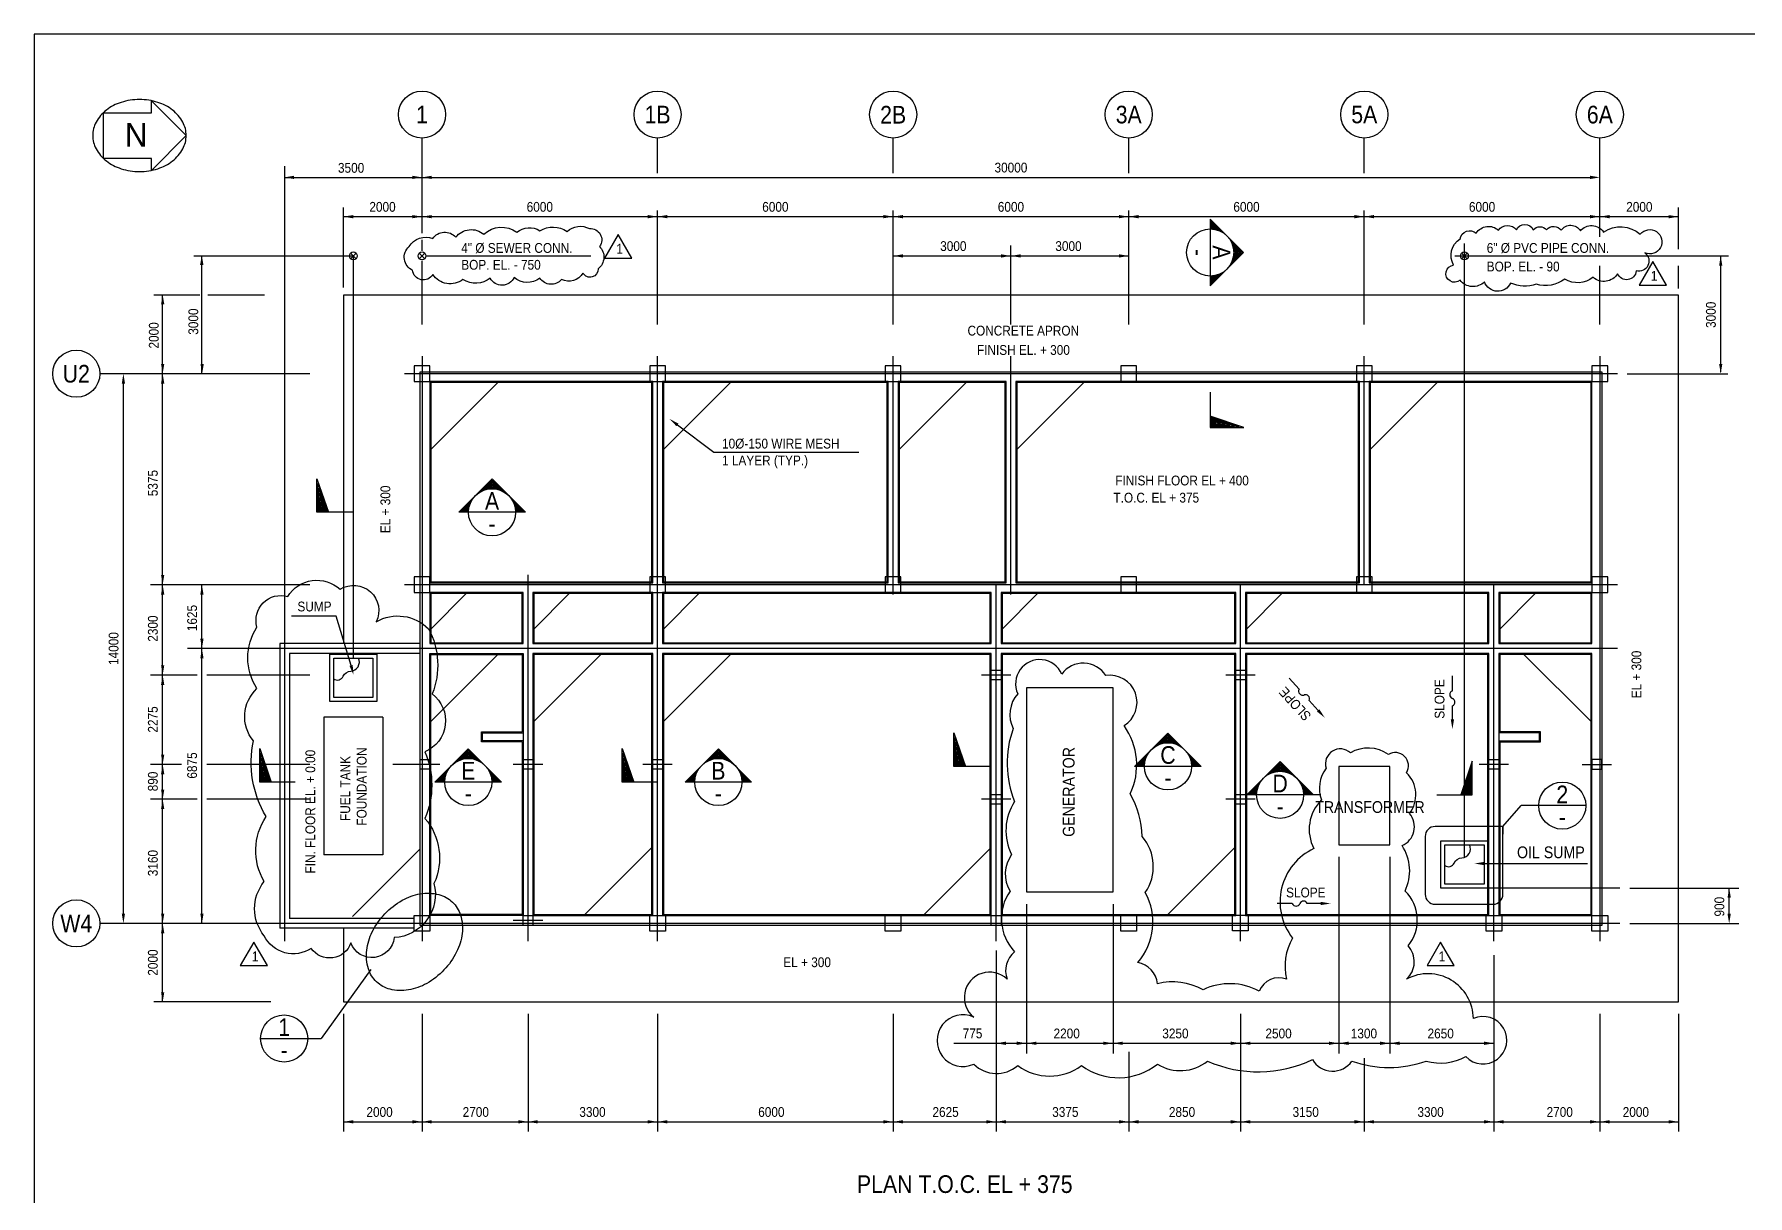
# Model space of a CAD drawing. Extents: x 0 to 83714, y -10 to 58645.
# Drawn here: x 0 to 43643, y 29064 to 58645 of the extents above; entities that cross this region are included whole.
import ezdxf
from ezdxf.enums import TextEntityAlignment as Align

# ---------------------------------------------------------------- set-up
doc = ezdxf.new("R2010")
doc.units = 0
doc.header["$LTSCALE"] = 1000
for name, pattern in [('CENTER', [0]), ('CENTER2', [0]), ('HIDDEN', [0]), ('PHANTOM', [0])]:
    doc.linetypes.add(name, pattern=pattern)
doc.layers.get('0').update_dxf_attribs({"linetype": 'CONTINUOUS'})
for name, color, linetype in [('AS', 4, 'CENTER'), ('BEAM', 6, 'CONTINUOUS'), ('COL', 3, 'CONTINUOUS'), ('DIM', 2, 'CONTINUOUS'), ('DM', 2, 'CONTINUOUS'), ('FORM', 1, 'CONTINUOUS')]:
    doc.layers.add(name, color=color, linetype=linetype)

msp = doc.modelspace()

# ---------------------------------------------------------------- linework, layer by layer
at = {"color": 0}
for p, q in [((29951, 53688), (29951, 52488)), ((8196, 52929), (8055, 53071)), ((8055, 52929), (8196, 53071)), ((9805, 52929), (9946, 53071)), ((9946, 52929), (9805, 53071)), ((36496, 52929), (36355, 53071)), ((36355, 52929), (36496, 53071)), ((12260, 46470), (11060, 46470)), ((32214, 41965), (31960, 42246)), ((36121, 41926), (36121, 42304)), ((32702, 41425), (32471, 41681)), ((36121, 41198), (36121, 41543)), ((29476, 40000), (28276, 40000)), ((11654, 39600), (10454, 39600)), ((18024, 39600), (16824, 39600)), ((32768, 39274), (31132, 39274)), ((37407, 38467), (37876, 39000)), ((39519, 39000), (37876, 39000)), ((32040, 36507), (31661, 36507)), ((32768, 36507), (32423, 36507)), ((8574, 34830), (7307, 33068)), ((5764, 33068), (7307, 33068))]:
    msp.add_line(p, q, dxfattribs=at)
for points in [[(9546, 53240, -0.366119), (10150, 53441, -0.498107), (10736, 53477, -0.430662), (11450, 53551, -0.359657), (12292, 53605, -0.316373), (12878, 53642, -0.294427), (13573, 53624, -0.314509), (14141, 53697, -0.6446), (14397, 53240, -0.453269), (14361, 52672, -0.797616), (13976, 52563, -0.387672), (13427, 52398, -0.504298), (12878, 52435, -0.362205), (12219, 52453, -0.635545), (11615, 52435, -0.322512), (10919, 52398, -0.433258), (10150, 52526, -0.728025), (9637, 52636, -0.542564), (9546, 53240, 2.628645)], [(36315, 53432, -0.58101), (36730, 53580, -0.470685), (37292, 53654, -0.501566), (37751, 53668, -0.608294), (38181, 53668, -0.452356), (38521, 53668, -0.477139), (38891, 53654, -0.550811), (39380, 53639, -0.503234), (39972, 53609, -0.346928), (40905, 53550, -2.050008), (41024, 53077, -0.825507), (40802, 52618, -0.781199), (40328, 52544, -0.464582), (39706, 52455, -0.31683), (38980, 52411, -0.238891), (38255, 52278, -0.183627), (37603, 52307, -0.670215), (36937, 52337, -0.45017), (36315, 52381, -1.354228), (36152, 52766, -0.405826), (36315, 53432, -1.806934)], [(23927, 33614, 1.553703), (23927, 32416, 0.391545), (25049, 32377, 0.327272), (26674, 32377, 0.338076), (28608, 32416, 0.317372), (29885, 32493, 0.219492), (32554, 32532, 0.546171), (33560, 32493, 0.171566), (35456, 32493, 0.198969), (36462, 32609, 1.938318), (36655, 33576, 0.562657), (34953, 34581, 0.41449), (34992, 35431, 0.391419), (34914, 36823, 0.265742), (34837, 37983, 0.508906), (35030, 38795, 0.373898), (34953, 39839, 0.780904), (34489, 40303, 0.297073), (33522, 40342, 0.771225), (32903, 39955, 0.256232), (32786, 39143, 0.330073), (32593, 37906, 0.484146), (32051, 35625, 0.196018), (31897, 34581, 0.410325), (31200, 34272, 0.242431), (29769, 34310, 0.189186), (28608, 34465, 0.334449), (28105, 35006, 0.317767), (28299, 36785, 0.337714), (28221, 38215, 0.126719), (27912, 39298, 0.274162), (27757, 41037, 0.817415), (27293, 42313, 0.523618), (26171, 42352, 1.004657), (25049, 41849, 0.305035), (24933, 40960, 0.185352), (24971, 39104, 0.268604), (24894, 37751, 0.304943), (24855, 36823, 0.356469), (24971, 35277, 0.325394), (24778, 34581, 1.040828), (23927, 33614, -2.818065)]]:
    msp.add_lwpolyline(points, format="xyb", dxfattribs=at)
for points in [[(29951, 52488), (29951, 52239), (30800, 53088), (29951, 53936), (29951, 53688)], [(30253, 53607), (29971, 53888), (29971, 53688)], [(30195, 53636), (29991, 53840), (29991, 53688)], [(30148, 53655), (30011, 53792), (30011, 53688)], [(30107, 53667), (30031, 53743), (30031, 53688)], [(30070, 53676), (30051, 53695), (30051, 53688)], [(30470, 52786), (30772, 53088), (30470, 53389)], [(30500, 52844), (30743, 53088), (30500, 53332)], [(30518, 52891), (30715, 53088), (30518, 53285)], [(30531, 52932), (30687, 53088), (30531, 53244)], [(30539, 52969), (30658, 53088), (30539, 53207)], [(30545, 53003), (30630, 53088), (30545, 53173)], [(30549, 53035), (30602, 53088), (30549, 53141)], [(30551, 53065), (30574, 53088), (30551, 53111)], [(29971, 52488), (29971, 52288), (30253, 52569)], [(29991, 52488), (29991, 52336), (30195, 52540)], [(30011, 52488), (30011, 52384), (30148, 52521)], [(30031, 52488), (30031, 52432), (30107, 52509)], [(30051, 52488), (30051, 52481), (30070, 52500)], [(41876, 34000), (41876, 52000), (7876, 52000), (7876, 43125)], [(29951, 49530), (29951, 48626), (30806, 48626), (29951, 48922)], [(8102, 46470), (7198, 46470), (7198, 47325), (7494, 46470)], [(11060, 46470), (10811, 46470), (11660, 47319), (12508, 46470), (12260, 46470)], [(11358, 46989), (11660, 47290), (11961, 46989)], [(11416, 47018), (11660, 47262), (11903, 47018)], [(11463, 47037), (11660, 47234), (11857, 47037)], [(11504, 47049), (11660, 47205), (11816, 47049)], [(11541, 47058), (11660, 47177), (11779, 47058)], [(11575, 47064), (11660, 47149), (11745, 47064)], [(11060, 46490), (10859, 46490), (11141, 46771)], [(11060, 46510), (10908, 46510), (11111, 46714)], [(11607, 47068), (11660, 47121), (11713, 47068)], [(11637, 47070), (11660, 47092), (11682, 47070)], [(12178, 46771), (12460, 46490), (12260, 46490)], [(12208, 46714), (12412, 46510), (12260, 46510)], [(11060, 46530), (10956, 46530), (11093, 46667)], [(11060, 46550), (11004, 46550), (11080, 46626)], [(11060, 46570), (11053, 46570), (11072, 46589)], [(12226, 46667), (12363, 46530), (12260, 46530)], [(12239, 46626), (12315, 46550), (12260, 46550)], [(12248, 46589), (12267, 46570), (12260, 46570)], [(7376, 41250), (7376, 37750)], [(8876, 41250), (8876, 37750)], [(24328, 40000), (23424, 40000), (23424, 40855), (23719, 40000)], [(28276, 40000), (28027, 40000), (28876, 40849), (29724, 40000), (29476, 40000)], [(28574, 40519), (28876, 40820), (29177, 40519)], [(28632, 40548), (28876, 40792), (29119, 40548)], [(28679, 40567), (28876, 40764), (29073, 40567)], [(28720, 40579), (28876, 40735), (29032, 40579)], [(28757, 40588), (28876, 40707), (28995, 40588)], [(28791, 40594), (28876, 40679), (28961, 40594)], [(28823, 40598), (28876, 40651), (28929, 40598)], [(28853, 40600), (28876, 40622), (28898, 40600)], [(6646, 39600), (5743, 39600), (5743, 40455), (6038, 39600)], [(10454, 39600), (10205, 39600), (11054, 40449), (11903, 39600), (11654, 39600)], [(10752, 40119), (11054, 40420), (11355, 40119)], [(10810, 40148), (11054, 40392), (11298, 40148)], [(10857, 40167), (11054, 40364), (11251, 40167)], [(10898, 40179), (11054, 40335), (11210, 40179)], [(10935, 40188), (11054, 40307), (11173, 40188)], [(10969, 40194), (11054, 40279), (11139, 40194)], [(11001, 40198), (11054, 40251), (11107, 40198)], [(11031, 40200), (11054, 40222), (11077, 40200)], [(15876, 39600), (14972, 39600), (14972, 40455), (15268, 39600)], [(16824, 39600), (16575, 39600), (17424, 40449), (18272, 39600), (18024, 39600)], [(17122, 40119), (17424, 40420), (17725, 40119)], [(17180, 40148), (17424, 40392), (17667, 40148)], [(17227, 40167), (17424, 40364), (17621, 40167)], [(17268, 40179), (17424, 40335), (17580, 40179)], [(17305, 40188), (17424, 40307), (17543, 40188)], [(17339, 40194), (17424, 40279), (17509, 40194)], [(17371, 40198), (17424, 40251), (17477, 40198)], [(17401, 40200), (17424, 40222), (17447, 40200)], [(28276, 40020), (28075, 40020), (28357, 40301)], [(28276, 40040), (28124, 40040), (28327, 40244)], [(28276, 40060), (28172, 40060), (28309, 40197)], [(28276, 40080), (28220, 40080), (28296, 40156)], [(29394, 40301), (29676, 40020), (29476, 40020)], [(29424, 40244), (29628, 40040), (29476, 40040)], [(29442, 40197), (29579, 40060), (29476, 40060)], [(29455, 40156), (29531, 40080), (29476, 40080)], [(10454, 39620), (10254, 39620), (10535, 39901)], [(10454, 39640), (10302, 39640), (10506, 39844)], [(10454, 39660), (10350, 39660), (10487, 39797)], [(10454, 39680), (10399, 39680), (10475, 39756)], [(10454, 39700), (10447, 39700), (10466, 39719)], [(11573, 39901), (11854, 39620), (11654, 39620)], [(11602, 39844), (11806, 39640), (11654, 39640)], [(11621, 39797), (11758, 39660), (11654, 39660)], [(11633, 39756), (11709, 39680), (11654, 39680)], [(11642, 39719), (11661, 39700), (11654, 39700)], [(16824, 39620), (16624, 39620), (16905, 39901)], [(16824, 39640), (16672, 39640), (16876, 39844)], [(16824, 39660), (16720, 39660), (16857, 39797)], [(16824, 39680), (16768, 39680), (16844, 39756)], [(16824, 39700), (16817, 39700), (16836, 39719)], [(17943, 39901), (18224, 39620), (18024, 39620)], [(17972, 39844), (18176, 39640), (18024, 39640)], [(17991, 39797), (18127, 39660), (18024, 39660)], [(18003, 39756), (18079, 39680), (18024, 39680)], [(18012, 39719), (18031, 39700), (18024, 39700)], [(28276, 40100), (28269, 40100), (28288, 40119)], [(29464, 40119), (29483, 40100), (29476, 40100)], [(31132, 39274), (30884, 39274), (31732, 40122), (32581, 39274), (32332, 39274)], [(31431, 39792), (31732, 40094), (32034, 39792)], [(31489, 39822), (31732, 40065), (31976, 39822)], [(31536, 39840), (31732, 40037), (31929, 39840)], [(31576, 39853), (31732, 40009), (31888, 39853)], [(31613, 39862), (31732, 39981), (31851, 39862)], [(31648, 39867), (31732, 39952), (31817, 39867)], [(31680, 39871), (31732, 39924), (31785, 39871)], [(31710, 39873), (31732, 39896), (31755, 39873)], [(35724, 39274), (36628, 39274), (36628, 40128), (36332, 39274)], [(31132, 39294), (30932, 39294), (31214, 39575)], [(31132, 39314), (30981, 39314), (31184, 39517)], [(31132, 39334), (31029, 39334), (31166, 39470)], [(31132, 39354), (31077, 39354), (31153, 39430)], [(31132, 39374), (31125, 39374), (31144, 39393)], [(32251, 39575), (32533, 39294), (32332, 39294)], [(32281, 39517), (32484, 39314), (32332, 39314)], [(32299, 39470), (32436, 39334), (32332, 39334)], [(32312, 39430), (32388, 39354), (32332, 39354)], [(32321, 39393), (32340, 39374), (32332, 39374)], [(7876, 35875), (7876, 34000), (41876, 34000)]]:
    msp.add_lwpolyline(points, dxfattribs=at)
for points in [[(14874, 53547), (14528, 52947), (15221, 52947)], [(41223, 52856), (40877, 52256), (41570, 52256)], [(29971, 48894), (29971, 48646), (30687, 48646)], [(29991, 48866), (29991, 48666), (30568, 48666)], [(30011, 48838), (30011, 48686), (30449, 48686)], [(30031, 48810), (30031, 48706), (30330, 48706)], [(30051, 48782), (30051, 48726), (30211, 48726)], [(30071, 48754), (30071, 48746), (30092, 48746)], [(7466, 46490), (7218, 46490), (7218, 47206)], [(7438, 46510), (7238, 46510), (7238, 47087)], [(7410, 46530), (7258, 46530), (7258, 46968)], [(7382, 46550), (7278, 46550), (7278, 46849)], [(7353, 46570), (7298, 46570), (7298, 46730)], [(7325, 46590), (7318, 46590), (7318, 46611)], [(8726, 42855), (8726, 41655), (7526, 41655), (7526, 42855)], [(8626, 42755), (8626, 41755), (7626, 41755), (7626, 42755)], [(27476, 36800), (27476, 42000), (25276, 42000), (25276, 36800)], [(23691, 40020), (23444, 40020), (23444, 40736)], [(23663, 40040), (23464, 40040), (23464, 40617)], [(6010, 39620), (5763, 39620), (5763, 40336)], [(5982, 39640), (5783, 39640), (5783, 40217)], [(15239, 39620), (14992, 39620), (14992, 40336)], [(15211, 39640), (15012, 39640), (15012, 40217)], [(23635, 40060), (23484, 40060), (23484, 40498)], [(23607, 40080), (23504, 40080), (23504, 40379)], [(23579, 40100), (23524, 40100), (23524, 40260)], [(5954, 39660), (5803, 39660), (5803, 40098)], [(5926, 39680), (5823, 39680), (5823, 39979)], [(5898, 39700), (5843, 39700), (5843, 39860)], [(5870, 39720), (5863, 39720), (5863, 39741)], [(15183, 39660), (15032, 39660), (15032, 40098)], [(15155, 39680), (15052, 39680), (15052, 39979)], [(15127, 39700), (15072, 39700), (15072, 39860)], [(15099, 39720), (15092, 39720), (15092, 39741)], [(23551, 40120), (23544, 40120), (23544, 40141)], [(34526, 38000), (34526, 40000), (33226, 40000), (33226, 38000)], [(36360, 39294), (36608, 39294), (36608, 40009)], [(36388, 39314), (36588, 39314), (36588, 39890)], [(36416, 39334), (36568, 39334), (36568, 39771)], [(36444, 39354), (36548, 39354), (36548, 39652)], [(36472, 39374), (36528, 39374), (36528, 39533)], [(36501, 39394), (36508, 39394), (36508, 39414)], [(37026, 38100), (37026, 36900), (35826, 36900), (35826, 38100)], [(36926, 38000), (36926, 37000), (35926, 37000), (35926, 38000)], [(5590, 35524), (5244, 34924), (5937, 34924)], [(35820, 35524), (35474, 34924), (36166, 34924)]]:
    msp.add_lwpolyline(points, close=True, dxfattribs=at)
for centre, radius in [((9876, 56600), 600), ((15876, 56600), 600), ((21876, 56600), 600), ((27876, 56600), 600), ((33876, 56600), 600), ((39876, 56600), 600), ((29951, 53088), 600), ((8126, 53000), 100), ((9876, 53000), 100), ((36426, 53000), 100), ((1070, 50000), 600), ((11660, 46470), 600), ((28876, 40000), 600), ((11054, 39600), 600), ((17424, 39600), 600), ((31732, 39274), 600), ((38919, 39000), 600), ((1070, 36000), 600), ((6364, 33068), 600)]:
    msp.add_circle(centre, radius, dxfattribs=at)
for centre, radius, start, end in [((32311, 41919), 108, 154.6395, 289.5256), ((36162, 41827), 108, 112.5569, 247.4431), ((32380, 41724), 100, 334.6395, 109.5256), ((36083, 41635), 100, 292.5569, 67.4431), ((32139, 36549), 108, 202.5569, 337.4431), ((32331, 36469), 100, 22.5569, 157.4431)]:
    msp.add_arc(centre, radius, start, end, dxfattribs=at)
for points in [[(32733, 41453), (32671, 41397), (32869, 41239)], [(36163, 41198), (36079, 41198), (36121, 40948)], [(32768, 36549), (32768, 36466), (33018, 36507)]]:
    msp.add_solid(points, dxfattribs=at)
at = {"layer": 'AS', "color": 0}
for p, q in [((6376, 55290), (6376, 35550)), ((36426, 37678), (36426, 53314)), ((9876, 50450), (9876, 35550)), ((15876, 35550), (15876, 50450)), ((21876, 44375), (21876, 50450)), ((24876, 44375), (24876, 50450)), ((33876, 44625), (33876, 50450)), ((39876, 50450), (39876, 35550)), ((40326, 50000), (9426, 50000)), ((40326, 44625), (9426, 44625)), ((12576, 35550), (12576, 44875)), ((24501, 35550), (24501, 44625)), ((30726, 35550), (30726, 44625)), ((37176, 35550), (37176, 44625)), ((40326, 43000), (9426, 43000)), ((40387, 36900), (35826, 36900)), ((40387, 36000), (9426, 36000))]:
    msp.add_line(p, q, dxfattribs=at)
at = {"layer": 'AS', "color": 0, "linetype": 'HIDDEN'}
for p, q in [((8126, 53000), (8126, 42755)), ((24876, 42325), (24126, 42325)), ((31101, 42325), (30351, 42325)), ((9881, 40050), (9131, 40050)), ((10326, 40050), (9576, 40050)), ((12951, 40050), (12201, 40050)), ((16251, 40050), (15501, 40050)), ((37551, 40050), (36801, 40050)), ((39426, 40050), (40176, 40050)), ((24876, 39160), (24126, 39160)), ((31101, 39160), (30351, 39160)), ((12951, 36075), (12201, 36075))]:
    msp.add_line(p, q, dxfattribs=at)
at = {"layer": 'AS', "color": 0, "linetype": 'CONTINUOUS'}
for p, q in [((6251, 43125), (6251, 35875)), ((6501, 42875), (6501, 36125))]:
    msp.add_line(p, q, dxfattribs=at)
at = {"layer": 'BEAM', "color": 0}
for points in [[(9826, 50050), (39926, 50050), (39926, 35950), (9826, 35950)], [(15751, 44675), (15751, 49800), (10076, 49800), (10076, 44675)], [(15726, 44700), (15726, 49775), (10101, 49775), (10101, 44700)], [(21751, 44675), (21751, 49800), (16001, 49800), (16001, 44675)], [(21726, 44700), (21726, 49775), (16026, 49775), (16026, 44700)], [(24751, 44675), (24751, 49800), (22001, 49800), (22001, 44675)], [(24726, 44700), (24726, 49775), (22026, 49775), (22026, 44700)], [(33751, 49800), (25001, 49800), (25001, 44675), (33751, 44675)], [(33726, 49775), (25026, 49775), (25026, 44700), (33726, 44700)], [(39676, 49800), (34001, 49800), (34001, 44675), (39676, 44675)], [(39651, 49775), (34026, 49775), (34026, 44700), (39651, 44700)], [(12451, 44425), (10076, 44425), (10076, 43125), (12451, 43125)], [(12426, 44400), (10101, 44400), (10101, 43150), (12426, 43150)], [(15751, 44425), (12701, 44425), (12701, 43125), (15751, 43125)], [(15726, 44400), (12726, 44400), (12726, 43150), (15726, 43150)], [(24376, 44425), (16001, 44425), (16001, 43125), (24376, 43125)], [(24351, 44400), (16026, 44400), (16026, 43150), (24351, 43150)], [(30601, 44425), (24626, 44425), (24626, 43125), (30601, 43125)], [(30576, 44400), (24651, 44400), (24651, 43150), (30576, 43150)], [(30851, 43125), (37051, 43125), (37051, 44425), (30851, 44425)], [(30876, 43150), (37026, 43150), (37026, 44400), (30876, 44400)], [(39676, 44425), (37301, 44425), (37301, 43125), (39676, 43125)], [(39651, 44400), (37326, 44400), (37326, 43150), (39651, 43150)], [(10076, 36200), (10076, 42875), (12451, 42875), (12451, 36200)], [(15751, 42875), (12701, 42875), (12701, 36200), (15751, 36200)], [(15726, 42850), (12726, 42850), (12726, 36225), (15726, 36225)], [(24376, 42875), (16001, 42875), (16001, 36200), (24376, 36200)], [(24351, 42850), (16026, 42850), (16026, 36225), (24351, 36225)], [(30601, 42875), (24626, 42875), (24626, 36200), (30601, 36200)], [(30576, 42850), (24651, 42850), (24651, 36225), (30576, 36225)], [(37051, 42875), (30851, 42875), (30851, 36200), (37051, 36200)], [(37026, 42850), (30876, 42850), (30876, 36225), (37026, 36225)], [(39676, 42875), (37301, 42875), (37301, 36200), (39676, 36200)]]:
    msp.add_lwpolyline(points, close=True, dxfattribs=at)
for points in [[(10101, 36225), (10101, 42850), (12426, 42850), (12426, 40875)], [(39651, 42850), (37326, 42850), (37326, 40875)], [(37326, 40625), (37326, 36225), (39651, 36225), (39651, 42850)], [(12426, 40625), (12426, 36225), (10101, 36225)], [(12426, 40625), (11391, 40625), (11391, 40875), (12426, 40875)], [(12451, 40650), (11416, 40650), (11416, 40850), (12451, 40850)], [(37301, 40650), (38336, 40650), (38336, 40850), (37301, 40850)], [(37326, 40625), (38361, 40625), (38361, 40875), (37326, 40875)], [(34840, 39790)]]:
    msp.add_lwpolyline(points, dxfattribs=at)
at = {"layer": 'COL', "color": 0, "linetype": 'CENTER2'}
for p, q in [((10101, 48068), (11808, 49775)), ((16026, 48068), (17733, 49775)), ((22026, 48068), (23733, 49775)), ((25026, 48068), (26733, 49775)), ((34026, 48068), (35733, 49775)), ((10101, 43498), (11002, 44400)), ((12726, 43498), (13627, 44400)), ((16026, 43498), (16927, 44400)), ((24651, 43498), (25552, 44400)), ((30876, 43498), (31777, 44400)), ((37326, 43498), (38227, 44400)), ((10101, 41143), (11808, 42850)), ((12726, 41143), (14433, 42850)), ((16026, 41143), (17733, 42850)), ((39651, 41143), (37944, 42850)), ((9809, 37886), (8102, 36179)), ((15726, 37932), (14019, 36225)), ((24376, 37932), (22669, 36225)), ((30576, 37932), (28869, 36225))]:
    msp.add_line(p, q, dxfattribs=at)
at = {"layer": 'COL', "color": 0}
for points in [[(9676, 50200), (9676, 49800), (10076, 49800), (10076, 50200)], [(15676, 50200), (15676, 49800), (16076, 49800), (16076, 50200)], [(21676, 50200), (21676, 49800), (22076, 49800), (22076, 50200)], [(27676, 50200), (27676, 49800), (28076, 49800), (28076, 50200)], [(33676, 50200), (33676, 49800), (34076, 49800), (34076, 50200)], [(39676, 50200), (39676, 49800), (40076, 49800), (40076, 50200)], [(9676, 44825), (9676, 44425), (10076, 44425), (10076, 44825)], [(15676, 44825), (15676, 44425), (16076, 44425), (16076, 44825)], [(21676, 44825), (21676, 44425), (22076, 44425), (22076, 44825)], [(27676, 44825), (27676, 44425), (28076, 44425), (28076, 44825)], [(33676, 44825), (33676, 44425), (34076, 44425), (34076, 44825)], [(39676, 44825), (39676, 44425), (40076, 44425), (40076, 44825)], [(24626, 42450), (24626, 42200), (24376, 42200), (24376, 42450)], [(30851, 42450), (30851, 42200), (30601, 42200), (30601, 42450)], [(10076, 40175), (10076, 39925), (9826, 39925), (9826, 40175)], [(12701, 40175), (12701, 39925), (12451, 39925), (12451, 40175)], [(16001, 40175), (16001, 39925), (15751, 39925), (15751, 40175)], [(37301, 40175), (37301, 39925), (37051, 39925), (37051, 40175)], [(39676, 40175), (39676, 39925), (39926, 39925), (39926, 40175)], [(24626, 39285), (24626, 39035), (24376, 39035), (24376, 39285)], [(30851, 39285), (30851, 39035), (30601, 39035), (30601, 39285)], [(9676, 35800), (9676, 36200), (10076, 36200), (10076, 35800)], [(12701, 36200), (12701, 35950), (12451, 35950), (12451, 36200)], [(15676, 35800), (15676, 36200), (16076, 36200), (16076, 35800)], [(21676, 35800), (21676, 36200), (22076, 36200), (22076, 35800)], [(24626, 36200), (24626, 35950), (24376, 35950), (24376, 36200)], [(27676, 35800), (27676, 36200), (28076, 36200), (28076, 35800)], [(30521, 35809), (30521, 36209), (30921, 36209), (30921, 35809)], [(36978, 35800), (36978, 36200), (37378, 36200), (37378, 35800)], [(39676, 35800), (39676, 36200), (40076, 36200), (40076, 35800)]]:
    msp.add_lwpolyline(points, close=True, dxfattribs=at)
at = {"layer": 'COL', "color": 0, "linetype": 'HIDDEN'}
msp.add_lwpolyline([(8718, 34513, -0.128152), (8510, 34846, -0.10624), (8468, 35316, -0.08517), (8610, 35786, -0.074571), (8931, 36244, -0.074571), (9372, 36588, -0.08517), (9834, 36753, -0.10624), (10305, 36735, -0.128152), (10649, 36545, -0.128152), (10856, 36212, -0.10624), (10899, 35742, -0.08517), (10757, 35272, -0.074571), (10436, 34814, -0.074571), (9995, 34470, -0.08517), (9533, 34305, -0.10624), (9062, 34323, -0.128152)], format="xyb", close=True, dxfattribs=at)
at = {"layer": 'DM', "color": 0}
for p, q in [((9876, 53577), (9876, 56000)), ((15876, 55110), (15876, 56000)), ((21876, 55110), (21876, 56000)), ((27876, 55110), (27876, 56000)), ((33876, 55110), (33876, 56000)), ((39876, 53483), (39876, 56000)), ((6376, 55000), (39626, 55000)), ((7876, 52192), (7876, 54236)), ((15876, 51250), (15876, 54157)), ((21876, 51250), (21876, 54157)), ((27876, 51250), (27876, 54157)), ((33876, 51250), (33876, 54157)), ((41879, 53176), (41879, 54232)), ((7876, 54000), (41876, 54000)), ((9876, 53126), (9876, 53411)), ((24876, 51250), (24876, 53269)), ((4068, 53000), (8144, 53000)), ((4270, 50000), (4270, 53000)), ((9876, 51250), (9876, 52874)), ((10002, 53000), (14173, 53000)), ((21876, 53000), (27876, 53000)), ((36183, 53000), (43156, 53000)), ((42958, 50045), (42958, 53000)), ((39876, 51250), (39876, 52751)), ((41876, 52170), (41876, 52750)), ((4214, 52000), (3048, 52000)), ((3270, 34000), (3270, 52000)), ((5868, 52000), (4419, 52000)), ((7020, 50000), (1670, 50000)), ((40576, 50000), (43135, 50000)), ((2270, 36250), (2270, 49750)), ((16381, 48698), (17306, 48000)), ((17306, 48000), (21004, 48000)), ((7020, 44625), (2963, 44625)), ((4270, 36000), (4270, 44625)), ((7690, 43821), (6556, 43821)), ((8070, 42571), (7690, 43821)), ((9826, 43125), (6251, 43125)), ((9826, 42875), (6501, 42875)), ((4145, 42325), (2963, 42325)), ((7020, 42325), (4395, 42325)), ((8876, 41250), (7376, 41250)), ((3752, 40050), (2963, 40050)), ((7020, 40050), (4395, 40050)), ((4145, 39160), (2963, 39160)), ((7020, 39160), (4395, 39160)), ((37407, 38467), (37341, 38467)), ((37407, 38467), (37407, 38271)), ((8876, 37750), (7376, 37750)), ((33226, 37694), (33226, 32683)), ((34526, 37694), (34526, 32683)), ((36937, 37525), (39562, 37525)), ((40637, 36900), (43420, 36900)), ((43170, 36495), (43170, 36900)), ((25276, 36488), (25276, 32683)), ((27476, 36488), (27476, 32683)), ((43170, 36245), (43170, 36495)), ((9676, 35875), (6251, 35875)), ((9676, 36125), (6501, 36125)), ((40637, 36000), (43420, 36000)), ((24501, 35314), (24501, 30697)), ((37176, 35188), (37176, 30697)), ((6025, 34000), (3048, 34000)), ((7876, 33697), (7876, 30697)), ((9876, 33697), (9876, 30697)), ((12576, 33697), (12576, 30697)), ((15876, 33697), (15876, 30697)), ((21876, 33697), (21876, 30697)), ((30726, 33697), (30726, 30697)), ((39876, 33697), (39876, 30697)), ((41876, 33697), (41876, 30697)), ((23420, 32947), (30951, 32947)), ((30726, 32947), (37176, 32947)), ((27876, 32729), (27876, 30697)), ((33876, 32569), (33876, 30697)), ((7876, 30947), (41876, 30947))]:
    msp.add_line(p, q, dxfattribs=at)
at = {"layer": 'DM', "color": 0, "linetype": 'CENTER'}
for p, q in [((9826, 43000), (3903, 43000)), ((9676, 36000), (1670, 36000))]:
    msp.add_line(p, q, dxfattribs=at)
at = {"layer": 'DM', "color": 0}
msp.add_lwpolyline([(2680, 56984, 0.077455), (2212, 56911, 0.087155), (1838, 56715, 0.105634), (1575, 56405, 0.123847), (1490, 56067, 0.123847), (1575, 55728, 0.105634), (1838, 55418, 0.087155), (2212, 55222, 0.077455), (2680, 55149, 0.077455), (3148, 55222, 0.087155), (3521, 55418, 0.105634), (3785, 55728, 0.123847), (3870, 56067, 0.123847), (3785, 56405, 0.105634), (3521, 56715, 0.087155), (3148, 56911, 0.077455)], format="xyb", close=True, dxfattribs=at)
msp.add_lwpolyline([(2982, 56954), (3870, 56067), (2982, 55179), (2982, 55485), (1760, 55485), (1760, 56648), (2982, 56648)], close=True, dxfattribs=at)
for points in [[(7053, 35364, -0.452323), (5857, 35685, -0.356198), (5857, 37064, -0.287711), (5903, 38719, -0.186464), (5581, 40649, -0.397204), (5673, 41982, -0.298109), (5673, 43545, -0.58973), (6455, 44326, -0.471497), (7789, 44510, -0.759948), (8709, 43683, -0.342884), (10043, 43499, -0.224222), (10135, 41844, -0.579233), (9951, 40373, -0.203946), (9951, 38673, -0.290919), (10181, 37018, -0.474082), (9169, 35639, -0.792298), (8065, 35502, -0.608475), (7053, 35364, -0.316461)], [(7626, 42226, 0.459498), (7867, 42293, -0.271398), (8061, 42426, 0.517452), (8261, 42755)], [(35926, 37471, 0.459498), (36167, 37538, -0.271398), (36361, 37671, 0.517452), (36561, 38000)]]:
    msp.add_lwpolyline(points, format="xyb", dxfattribs=at)
at = {"layer": 'DM', "color": 0, "linetype": 'PHANTOM', "flags": 128}
msp.add_lwpolyline([(35429, 38217), (35429, 36739, 0.414214), (35679, 36489), (37157, 36489, 0.414214), (37407, 36739), (37407, 38467), (35679, 38467, 0.414214)], format="xyb", close=True, dxfattribs=at)
at = {"layer": 'DM', "color": 0}
for points in [[(6619, 55042), (6619, 54958), (6369, 55000)], [(9626, 55042), (9626, 54958), (9876, 55000)], [(10126, 55042), (10126, 54958), (9876, 55000)], [(39626, 55042), (39626, 54958), (39876, 55000)], [(8125, 54041), (8125, 53958), (7875, 54000)], [(9626, 54042), (9626, 53958), (9876, 54000)], [(10126, 54042), (10126, 53958), (9876, 54000)], [(15626, 54042), (15626, 53958), (15876, 54000)], [(16126, 54042), (16126, 53958), (15876, 54000)], [(21626, 54042), (21626, 53958), (21876, 54000)], [(22126, 54042), (22126, 53958), (21876, 54000)], [(27626, 54042), (27626, 53958), (27876, 54000)], [(28126, 54042), (28126, 53958), (27876, 54000)], [(33626, 54042), (33626, 53958), (33876, 54000)], [(34126, 54042), (34126, 53958), (33876, 54000)], [(39626, 54042), (39626, 53958), (39876, 54000)], [(39626, 54042), (39626, 53958), (39876, 54000)], [(40126, 54042), (40126, 53958), (39876, 54000)], [(41629, 54040), (41629, 53957), (41879, 53999)], [(4224, 52773), (4308, 52773), (4266, 53023)], [(22126, 53042), (22126, 52958), (21876, 53000)], [(24626, 53042), (24626, 52958), (24876, 53000)], [(25126, 53042), (25126, 52958), (24876, 53000)], [(27626, 53042), (27626, 52958), (27876, 53000)], [(42913, 52750), (42996, 52750), (42954, 53000)], [(3229, 51768), (3312, 51768), (3270, 52018)], [(3229, 50250), (3312, 50250), (3270, 50000)], [(4234, 50250), (4318, 50250), (4276, 50000)], [(42913, 50250), (42996, 50250), (42954, 50000)], [(2229, 49750), (2312, 49750), (2270, 50000)], [(3229, 49750), (3312, 49750), (3270, 50000)], [(16356, 48664), (16406, 48731), (16181, 48848)], [(3229, 44875), (3312, 44875), (3270, 44625)], [(3229, 44375), (3312, 44375), (3270, 44625)], [(4229, 44375), (4312, 44375), (4270, 44625)], [(4229, 43250), (4312, 43250), (4270, 43000)], [(4229, 42750), (4312, 42750), (4270, 43000)], [(3229, 42575), (3312, 42575), (3270, 42325)], [(8110, 42581), (8029, 42561), (8130, 42329)], [(3229, 42075), (3312, 42075), (3270, 42325)], [(3229, 40300), (3312, 40300), (3270, 40050)], [(3229, 39800), (3312, 39800), (3270, 40050)], [(3229, 39410), (3312, 39410), (3270, 39160)], [(3229, 38910), (3312, 38910), (3270, 39160)], [(36937, 37483), (36937, 37567), (36687, 37525)], [(43128, 36655), (43212, 36655), (43170, 36905)], [(2229, 36250), (2312, 36250), (2270, 36000)], [(3229, 36250), (3312, 36250), (3270, 36000)], [(4229, 36250), (4312, 36250), (4270, 36000)], [(43128, 36245), (43212, 36245), (43170, 35995)], [(3229, 35750), (3312, 35750), (3270, 36000)], [(3229, 34247), (3312, 34247), (3270, 33997)], [(24751, 32989), (24751, 32905), (24501, 32947)], [(25026, 32989), (25026, 32905), (25276, 32947)], [(25526, 32989), (25526, 32905), (25276, 32947)], [(27226, 32989), (27226, 32905), (27476, 32947)], [(27726, 32989), (27726, 32905), (27476, 32947)], [(30476, 32989), (30476, 32905), (30726, 32947)], [(30976, 32989), (30976, 32905), (30726, 32947)], [(32976, 32989), (32976, 32905), (33226, 32947)], [(33476, 32989), (33476, 32905), (33226, 32947)], [(34276, 32989), (34276, 32905), (34526, 32947)], [(34776, 32989), (34776, 32905), (34526, 32947)], [(36926, 32989), (36926, 32905), (37176, 32947)], [(8126, 30989), (8126, 30905), (7876, 30947)], [(9626, 30989), (9626, 30905), (9876, 30947)], [(10126, 30989), (10126, 30905), (9876, 30947)], [(12326, 30989), (12326, 30905), (12576, 30947)], [(12826, 30989), (12826, 30905), (12576, 30947)], [(15626, 30989), (15626, 30905), (15876, 30947)], [(16126, 30989), (16126, 30905), (15876, 30947)], [(21626, 30989), (21626, 30905), (21876, 30947)], [(22126, 30989), (22126, 30905), (21876, 30947)], [(24251, 30989), (24251, 30905), (24501, 30947)], [(24751, 30989), (24751, 30905), (24501, 30947)], [(27626, 30989), (27626, 30905), (27876, 30947)], [(28126, 30989), (28126, 30905), (27876, 30947)], [(30476, 30989), (30476, 30905), (30726, 30947)], [(30976, 30989), (30976, 30905), (30726, 30947)], [(33626, 30989), (33626, 30905), (33876, 30947)], [(34126, 30989), (34126, 30905), (33876, 30947)], [(36926, 30989), (36926, 30905), (37176, 30947)], [(37426, 30989), (37426, 30905), (37176, 30947)], [(39626, 30989), (39626, 30905), (39876, 30947)], [(40126, 30989), (40126, 30905), (39876, 30947)], [(41626, 30989), (41626, 30905), (41876, 30947)]]:
    msp.add_solid(points, dxfattribs=at)
at = {"layer": 'FORM', "color": 0}
msp.add_lwpolyline([(83352, 0), (83352, 58645), (0, 58645), (0, 0)], close=True, dxfattribs=at)

# ---------------------------------------------------------------- texts
at = {"color": 0, "width": 0.9}
for s, p in [('1', (9876, 56600)), ('1B', (15876, 56600)), ('2B', (21876, 56600)), ('3A', (27876, 56600)), ('5A', (33876, 56600)), ('6A', (39876, 56600)), ('U2', (1070, 50000)), ('A', (11660, 46759)), ('-', (11660, 46181)), ('C', (28876, 40289)), ('E', (11054, 39889)), ('B', (17424, 39889)), ('D', (31732, 39563)), ('-', (11054, 39311)), ('-', (17424, 39311)), ('-', (28876, 39711)), ('2', (38919, 39289)), ('-', (31732, 38984)), ('-', (38919, 38711)), ('W4', (1070, 36000)), ('1', (6364, 33357)), ('-', (6364, 32778))]:
    msp.add_text(s, height=450, dxfattribs=at).set_placement(p, align=Align.MIDDLE)
for s, p in [('4" %%C SEWER CONN.', (10876, 53078)), ('1', (14826, 53059)), ('6" %%C PVC PIPE CONN.', (36995, 53078)), ('BOP. EL. - 750', (10876, 52649)), ('BOP. EL. - 90', (36995, 52605)), ('1', (41175, 52368)), ('10%%C-150 WIRE MESH', (17518, 48095)), ('1 LAYER (TYP.)', (17518, 47666)), ('1', (5542, 35036)), ('1', (35771, 35036))]:
    msp.add_text(s, height=250, dxfattribs=at).set_placement(p)
for s, p in [('A', (30241, 53088)), ('-', (29662, 53088))]:
    msp.add_text(s, height=450, rotation=270, dxfattribs=at).set_placement(p, align=Align.MIDDLE)
msp.add_text('PLAN T.O.C. EL + 375', height=450, dxfattribs=at).set_placement((20953, 29000), align=Align.BOTTOM_LEFT)
at = {"layer": 'DIM', "color": 0, "width": 0.9}
msp.add_text('GENERATOR', height=300, rotation=90, dxfattribs=at).set_placement((26347, 39348), align=Align.MIDDLE)
msp.add_text('TRANSFORMER', height=300, dxfattribs=at).set_placement((34020, 38964), align=Align.MIDDLE)
at = {"layer": 'DM', "color": 0}
msp.add_text('N', height=600, dxfattribs=at).set_placement((2305, 55783))
at = {"layer": 'DM', "color": 0, "width": 0.9}
for s, height, p in [('3500', 250, (8070, 55243)), ('2000', 250, (8870, 54250)), ('6000', 250, (12876, 54250)), ('6000', 250, (18876, 54250)), ('6000', 250, (24876, 54250)), ('6000', 250, (30876, 54250)), ('6000', 250, (36876, 54250)), ('2000', 250, (40882, 54250)), ('3000', 250, (23409, 53250)), ('3000', 250, (26342, 53250)), ('CONCRETE APRON', 250, (25191, 51097)), ('FINISH EL. + 300', 250, (25194, 50605)), ('FINISH FLOOR EL + 400', 250, (29234, 47280)), ('T.O.C. EL + 375', 250, (28578, 46843)), ('OIL SUMP', 300, (38629, 37811)), ('SLOPE', 250, (32387, 36787)), ('EL + 300', 250, (19685, 35011)), ('775', 250, (23898, 33197)), ('2200', 250, (26296, 33197)), ('3250', 250, (29066, 33197)), ('2500', 250, (31693, 33197)), ('1300', 250, (33867, 33197)), ('2650', 250, (35822, 33197)), ('2000', 250, (8795, 31197)), ('3300', 250, (14218, 31197)), ('6000', 250, (18774, 31197)), ('2625', 250, (23212, 31197)), ('3375', 250, (26262, 31197)), ('2850', 250, (29234, 31197)), ('3150', 250, (32384, 31197)), ('3300', 250, (35565, 31197)), ('2700', 250, (38854, 31197)), ('2000', 250, (40793, 31197))]:
    msp.add_text(s, height=height, dxfattribs=at).set_placement(p, align=Align.MIDDLE)
for s, p in [('30000', (24876, 55250)), ('2700', (11246, 31197))]:
    msp.add_text(s, height=250, dxfattribs=at).set_placement(p, align=Align.MIDDLE_CENTER)
for s, rotation, p in [('3000', 90, (4051, 51327)), ('2000', 90, (3044, 50976)), ('5375', 90, (3020, 47214)), ('EL + 300', 90, (8943, 46545)), ('1625', 90, (4020, 43778)), ('2300', 90, (3020, 43509)), ('EL + 300', 90, (40808, 42340)), ('SLOPE', 132.0826, (32112, 41589)), ('SLOPE', 90, (35793, 41715)), ('2275', 90, (3020, 41194)), ('6875', 90, (4020, 40022)), ('FIN. FLOOR EL. + 0.00', 90, (7031, 38846)), ('FUEL TANK', 90, (7923, 39436)), ('FOUNDATION', 90, (8339, 39485)), ('890', 90, (3020, 39615)), ('3160', 90, (3020, 37536)), ('2000', 90, (3020, 35003))]:
    msp.add_text(s, height=250, rotation=rotation, dxfattribs=at).set_placement(p, align=Align.MIDDLE)
for s, p in [('3000', (42704, 51500)), ('14000', (2020, 43000)), ('900', (42920, 36426))]:
    msp.add_text(s, height=250, rotation=90, dxfattribs=at).set_placement(p, align=Align.MIDDLE_CENTER)
msp.add_text('SUMP', height=250, dxfattribs=at).set_placement((7572, 44071), align=Align.MIDDLE_RIGHT)

doc.saveas('drawing.dxf')
